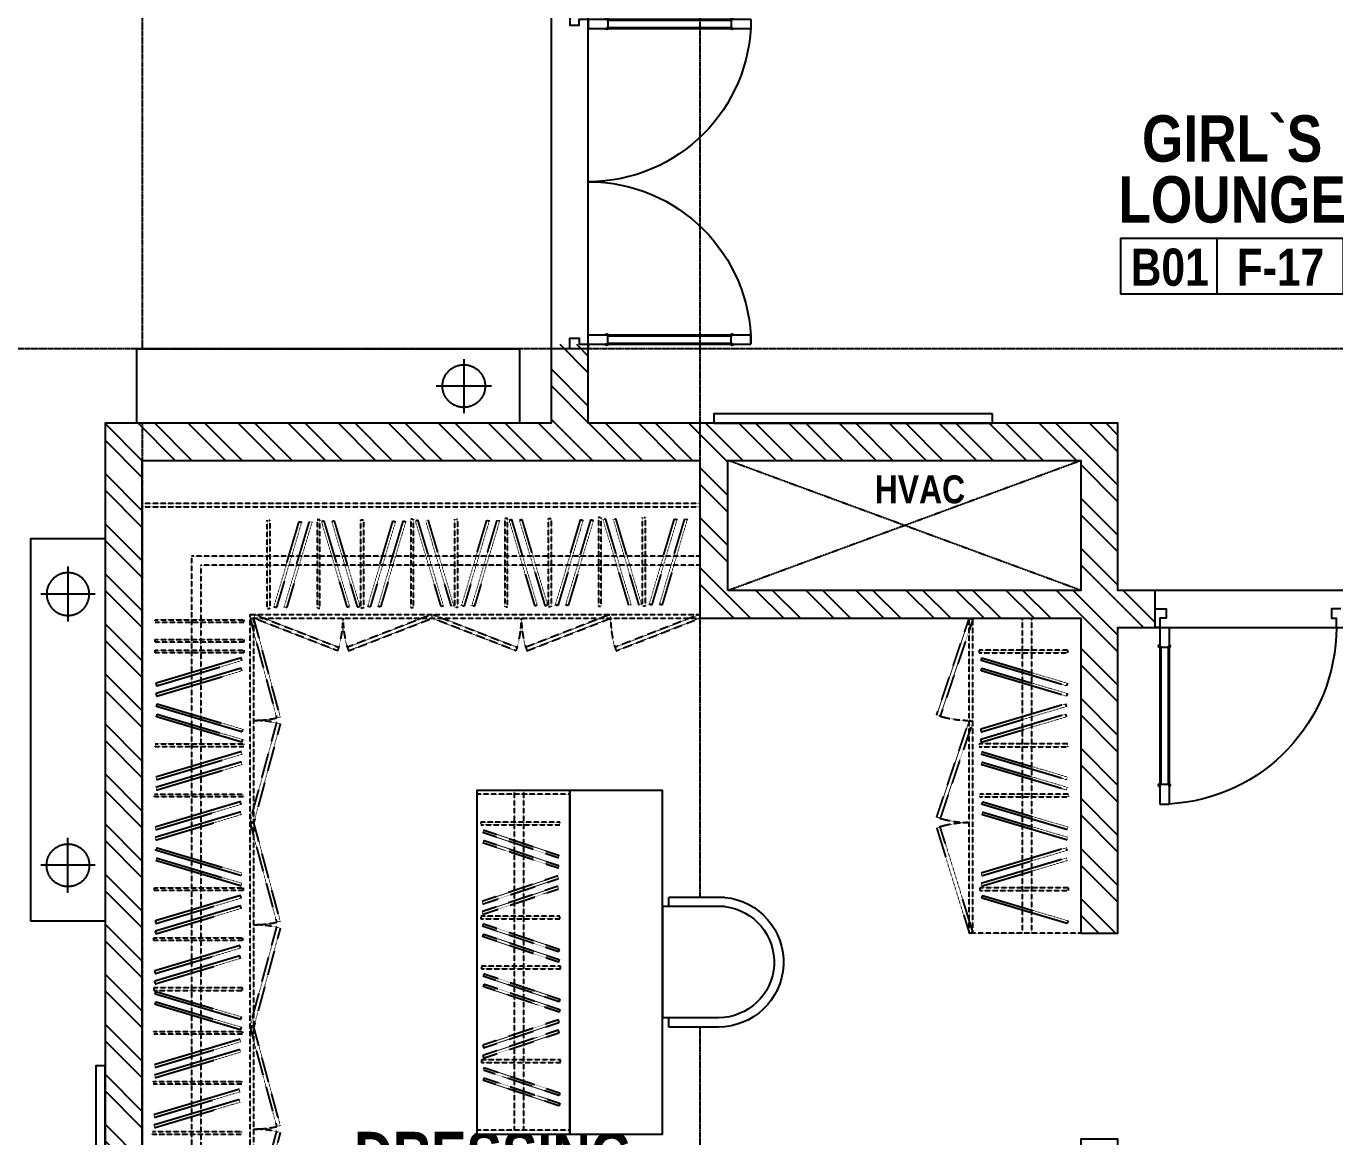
# Model space of a CAD drawing. Header units: millimetres. Extents: x -8500 to 104886, y -7800 to 56500.
# Drawn here: x 53925 to 60967, y 31558 to 37537 of the extents above; entities that cross this region are included whole.
import ezdxf
from ezdxf.enums import TextEntityAlignment as Align

# ---------------------------------------------------------------- set-up
doc = ezdxf.new("R2010")
doc.units = ezdxf.units.MM
doc.header["$LTSCALE"] = 10
doc.set_wipeout_variables(frame=1)
for name, pattern in [('1803 B01 Axis$0$CENTER2', [1.125, 0.75, -0.125, 0.125, -0.125]), ('Ground Floor Plan$0$HIDDEN', [0.375, 0.25, -0.125]), ('HIDDEN', [0.375, 0.25, -0.125])]:
    doc.linetypes.add(name, pattern=pattern)
for name, color, linetype in [('1803 B01 Axis$0$AXIS-MEP', 8, '1803 B01 Axis$0$CENTER2'), ('1803 B01 b03$0$DOOR-AR', 43, 'Continuous'), ('1803 B01 b03$0$TAG-ROOM-AR', 181, 'Continuous'), ('1803 B01 b03$0$TXT-AR', 3, 'Continuous'), ('1803 B01 b03$0$WALL-AR', 7, 'Continuous'), ('A-FURNITURE', 1, 'Continuous'), ('A-LIGHT', 2, 'Continuous'), ('CEILING', 7, 'Continuous'), ('Ground Floor Plan$0$FURNITURE', 1, 'Continuous'), ('Ground Floor Plan$0$WIPEOUT', 8, 'Continuous'), ('HIDDEN-AR', 43, 'HIDDEN'), ('ID-FUR', 1, 'Continuous'), ('ID-HATCH', 8, 'Continuous'), ('ID-SANITARY', 1, 'Continuous'), ('ID-WIPEOUT', 8, 'Continuous'), ('MyCircles', 7, 'Continuous')]:
    doc.layers.add(name, color=color, linetype=linetype)
doc.styles.add('1803 B01 b03$0$ARABIC1', font='sarb.shx')
doc.styles.add('1803 B01 b03$0$BOLD-SOFT', font='swisscb.ttf')

# ---------------------------------------------------------------- blocks, each defined once
blk = doc.blocks.new('1803 B01 Axis$0$1803 B01 AXIS')
for p, q in [((54550, 55300), (54550, -5800)), ((57550, 55300), (57550, -5800)), ((85300, 35800), (-7300, 35800))]:
    blk.add_line(p, q)
blk = doc.blocks.new('1803 B01 Axis')
at = {"layer": '1803 B01 Axis$0$AXIS-MEP'}
blk.add_blockref('1803 B01 Axis$0$1803 B01 AXIS', (0, 0), dxfattribs=at)
blk = doc.blocks.new('1803 B01 b03$0$1804 B03 b01$0$DR 1800')
for p, q in [((25, 0), (25, -875)), ((25, 0), (75, 0)), ((75, 0), (75, -875)), ((1725, 0), (1725, -875)), ((1775, 0), (1725, 0)), ((1775, 0), (1775, -875)), ((25, -100), (30, -100)), ((30, -100), (30, -773.2)), ((30, -105.3), (70, -105.3)), ((70, -100), (70, -773.2)), ((70, -100), (75, -100)), ((1730, -100), (1725, -100)), ((1730, -100), (1730, -773.2)), ((1770, -105.3), (1730, -105.3)), ((1770, -100), (1770, -773.2)), ((1775, -100), (1770, -100)), ((25, -773.2), (30, -773.2)), ((30, -767.9), (70, -767.9)), ((70, -773.2), (75, -773.2)), ((1730, -773.2), (1725, -773.2)), ((1770, -767.9), (1730, -767.9)), ((1775, -773.2), (1770, -773.2)), ((25, -875), (75, -875)), ((1775, -875), (1725, -875))]:
    blk.add_line(p, q)
for points in [[(0, 100), (58, 100), (58, 50), (25, 50), (25, 0), (0, 0)], [(1800, 100), (1742, 100), (1742, 50), (1775, 50), (1775, 0), (1800, 0)]]:
    blk.add_lwpolyline(points)
for centre, radius, start, end in [((25, 0), 875, 270, 0), ((1775, 0), 875, 180, 270), ((26.9, -99.7), 8.32, 103.07833, 256.92168), ((73.1, -99.7), 8.32, 283.07833, 76.92168), ((1726.9, -99.7), 8.32, 103.07832, 256.92167), ((1773.1, -99.7), 8.32, 283.07832, 76.92167), ((26.9, -773.5), 8.32, 103.07833, 256.92168), ((73.1, -773.5), 8.32, 283.07833, 76.92168), ((1726.9, -773.5), 8.32, 103.07832, 256.92167), ((1773.1, -773.5), 8.32, 283.07832, 76.92167)]:
    blk.add_arc(centre, radius, start, end)
blk = doc.blocks.new('1803 B01 b03$0$door 1000')
for p, q in [((25, 0), (25, 950)), ((25, 950), (75, 950)), ((75, 0), (75, 950)), ((25, 848.2), (30, 848.2)), ((30, 100), (30, 848.2)), ((70, 100), (70, 848.2)), ((70, 848.2), (75, 848.2)), ((30, 842.9), (70, 842.9)), ((25, 100), (30, 100)), ((30, 105.3), (70, 105.3)), ((70, 100), (75, 100)), ((25, 0), (75, 0))]:
    blk.add_line(p, q)
for points in [[(0, -100), (60, -100), (60, -50), (25, -50), (25, 0), (0, 0)], [(1000, -100), (950, -100), (950, -50), (975, -50), (975, 0), (1000, 0)]]:
    blk.add_lwpolyline(points)
for centre, radius, start, end in [((23.2, -0.7), 952.1, 0.04316, 86.88143), ((26.9, 848.5), 8.32, 103.07832, 256.92167), ((73.1, 848.5), 8.32, 283.07832, 76.92167), ((26.9, 99.7), 8.32, 103.07832, 256.92167), ((73.1, 99.7), 8.32, 283.07832, 76.92167)]:
    blk.add_arc(centre, radius, start, end)
blk = doc.blocks.new('1803 B01 b03$0$ROOM NO-TAG-100')
for p, q in [((-0.8, 0), (-0.8, 3)), ((6, 0), (-6, 0))]:
    blk.add_line(p, q)
blk.add_lwpolyline([(6, 0), (6, 3), (-6, 3), (-6, 0)])
at = {"color": 3, "style": '1803 B01 b03$0$ARABIC1'}
for p in [(0, 20.479), (0, 17.71), (0, 14.912)]:
    blk.add_attdef('---', text='', height=2, dxfattribs=at).set_placement(p, align=Align.CENTER)
at = {"style": '1803 B01 b03$0$BOLD-SOFT'}
for p in [(0, 10.525), (0, 7.134), (0, 3.857)]:
    blk.add_attdef('///', text='', height=2.5, dxfattribs=at).set_placement(p, align=Align.CENTER)
at = {"color": 9, "style": '1803 B01 b03$0$BOLD-SOFT'}
for tag, p in [('B00', (-3.358, 0.458)), ('X00', (2.603, 0.458))]:
    blk.add_attdef(tag, text='', height=2, dxfattribs=at).set_placement(p, align=Align.CENTER)
blk = doc.blocks.new('*U126')
blk.add_wipeout([(2145522, 546419.4), (2147022, 546419.4), (2147022, 546369.4), (2145522, 546369.4)]).dxf.layer = 'Ground Floor Plan$0$WIPEOUT'
at = {"layer": 'Ground Floor Plan$0$FURNITURE'}
blk.add_lwpolyline([(2145522, 546419.4), (2147022, 546419.4), (2147022, 546369.4), (2145522, 546369.4), (2145522, 546419.4)], dxfattribs=at)
blk = doc.blocks.new('*U131')
blk.add_wipeout([(0, 400), (0, 0), (-2060, 0), (-2060, 400)]).dxf.layer = 'ID-WIPEOUT'
blk.add_lwpolyline([(0, 0), (-2060, 0), (-2060, 400), (0, 400)], close=True)
blk = doc.blocks.new('Ground Floor Plan$0$A$C0F3C3C14')
at = {"layer": 'A-LIGHT', "linetype": 'Ground Floor Plan$0$HIDDEN', "ltscale": 500}
for p, q in [((0, 213), (0, -213)), ((-209, 0), (209, 0))]:
    blk.add_line(p, q, dxfattribs=at)
blk.add_circle((0, 0), 165, dxfattribs=at)
blk = doc.blocks.new('*U170')
blk.add_wipeout([(0, 1850), (0, 0), (-500, 0), (-500, 1850)]).dxf.layer = 'ID-WIPEOUT'
blk.add_lwpolyline([(0, 0), (-500, 0), (-500, 1850), (0, 1850)], close=True)
blk = doc.blocks.new('*U171')
blk.add_wipeout([(4481.4, -4956.2), (5017.1, -4956.2), (5017.1, -2974.1), (4481.4, -2974.1)]).dxf.layer = 'Ground Floor Plan$0$WIPEOUT'
at = {"ltscale": 0.3}
blk.add_lwpolyline([(4481.4, -4956.2), (5017.1, -4956.2), (5017.1, -2974.1), (4481.4, -2974.1)], close=True, dxfattribs=at)
blk = doc.blocks.new('rr')
at = {"ltscale": 10}
blk.add_wipeout([(1572443.1, -227933.2), (1573041.1, -227933.2), (1573041.1, -227899.9), (1573091.1, -227899.9), (1573090.8, -227598.7), (1573080.7, -227542.8), (1573053.9, -227473.1), (1573014.2, -227412.3), (1572965.5, -227363.2), (1572916.1, -227329.1), (1572855.9, -227301.9), (1572799.5, -227287.8), (1572742.8, -227283.1), (1572674.5, -227289.9), (1572619.8, -227305.5), (1572562.4, -227333.3), (1572503.2, -227378.2), (1572457.6, -227430.5), (1572423.8, -227489.6), (1572406.3, -227537.8), (1572397, -227581.1), (1572393.1, -227632.8), (1572393.1, -227899.9), (1572443.1, -227899.9)], dxfattribs=at).dxf.layer = 'ID-WIPEOUT'
for p, q in [((1573041.1, -227598.7), (1573041.1, -227933.2)), ((1573091.1, -227598.7), (1573091.1, -227899.9)), ((1572393.1, -227633.2), (1572393.1, -227899.9)), ((1572443.1, -227633.2), (1572443.1, -227933.2)), ((1572393.1, -227899.9), (1572443.1, -227899.9)), ((1573041.1, -227933.2), (1572443.1, -227933.2)), ((1573041.1, -227899.9), (1573091.1, -227899.9))]:
    blk.add_line(p, q, dxfattribs=at)
for centre, radius, start, end in [((1572742.8, -227632.8), 349.7, 5.59805, 180.05626), ((1572743.1, -227633.2), 300, 6.59477, 180)]:
    blk.add_arc(centre, radius, start, end, dxfattribs=at)

msp = doc.modelspace()

# ---------------------------------------------------------------- linework, layer by layer
at = {"layer": '1803 B01 b03$0$WALL-AR'}
msp.add_lwpolyline([(54550, 29900), (54550, 35200), (57550, 35200), (57550, 34350), (59600, 34350), (59600, 32655), (59800, 32655), (59800, 34300), (60000, 34300), (60000, 34500), (59800, 34500), (59800, 35400), (56950, 35400), (56950, 35800), (56750, 35800), (56750, 35400), (54350, 35400), (54350, 28250)], dxfattribs=at)
msp.add_lwpolyline([(57700, 34500), (57700, 35200), (59600, 35200), (59600, 34500)], close=True, dxfattribs=at)
at = {"layer": 'HIDDEN-AR'}
for p, q in [((59600, 34500), (57700, 35200)), ((57700, 34500), (59600, 35200))]:
    msp.add_line(p, q, dxfattribs=at)
at = {"layer": 'ID-FUR', "color": 8, "linetype": 'HIDDEN', "ltscale": 0.5}
for p, q in [((54550, 34970), (57550, 34970)), ((54550, 34950), (57550, 34950)), ((54815, 34685), (54815, 30175)), ((57550, 34685), (54815, 34685)), ((54865, 34635), (54865, 30225)), ((57550, 34635), (54865, 34635)), ((55130, 34370), (57550, 34370)), ((55130, 30480), (55130, 34370)), ((55150, 34350), (57550, 34350)), ((55150, 30500), (55150, 34350)), ((59000, 32655), (59000, 34350)), ((59020, 32655), (59020, 34350)), ((59285, 34350), (59285, 32655)), ((59335, 34350), (59335, 32655)), ((59600, 32655), (59000, 32655))]:
    msp.add_line(p, q, dxfattribs=at)
for points in [[(55235.7, 34877.2), (55235.7, 34399.9), (55221.1, 34399.9), (55221.1, 34877.2), (55235.7, 34877.2)], [(55407.7, 34866.3), (55271.3, 34407), (55257.2, 34410.8), (55393.7, 34870.1), (55407.7, 34866.3)], [(55463.3, 34866.3), (55326.8, 34407), (55312.8, 34410.8), (55449.2, 34870.1), (55463.3, 34866.3)], [(55490.4, 34880.7), (55490.4, 34403.5), (55504.9, 34403.5), (55504.9, 34880.7), (55490.4, 34880.7)], [(55514.6, 34869.9), (55651, 34410.6), (55665.1, 34414.4), (55528.6, 34873.6), (55514.6, 34869.9)], [(55570.1, 34869.9), (55706.6, 34410.6), (55720.6, 34414.4), (55584.2, 34873.6), (55570.1, 34869.9)], [(55740.6, 34880.7), (55740.6, 34403.5), (55726, 34403.5), (55726, 34880.7), (55740.6, 34880.7)], [(55912.7, 34869.9), (55776.2, 34410.6), (55762.2, 34414.4), (55898.6, 34873.6), (55912.7, 34869.9)], [(55968.2, 34869.9), (55831.8, 34410.6), (55817.7, 34414.4), (55954.2, 34873.6), (55968.2, 34869.9)], [(55995.3, 34884.3), (55995.3, 34407.1), (56009.8, 34407.1), (56009.8, 34884.3), (55995.3, 34884.3)], [(56019.5, 34873.5), (56156, 34414.2), (56170, 34417.9), (56033.6, 34877.2), (56019.5, 34873.5)], [(56075, 34873.5), (56211.5, 34414.2), (56225.6, 34417.9), (56089.1, 34877.2), (56075, 34873.5)], [(56245.5, 34884.3), (56245.5, 34407.1), (56231, 34407.1), (56231, 34884.3), (56245.5, 34884.3)], [(56417.6, 34873.5), (56281.1, 34414.2), (56267.1, 34417.9), (56403.6, 34877.2), (56417.6, 34873.5)], [(56473.2, 34873.5), (56336.7, 34414.2), (56322.6, 34417.9), (56459.1, 34877.2), (56473.2, 34873.5)], [(56500.2, 34887.9), (56500.2, 34410.7), (56514.8, 34410.7), (56514.8, 34887.9), (56500.2, 34887.9)], [(56524.4, 34877), (56660.9, 34417.8), (56674.9, 34421.5), (56538.5, 34880.8), (56524.4, 34877)], [(56580, 34877), (56716.4, 34417.8), (56730.5, 34421.5), (56594, 34880.8), (56580, 34877)], [(56750.5, 34887.9), (56750.5, 34410.7), (56735.9, 34410.7), (56735.9, 34887.9), (56750.5, 34887.9)], [(56922.5, 34877), (56786.1, 34417.8), (56772, 34421.5), (56908.5, 34880.8), (56922.5, 34877)], [(56978.1, 34877), (56841.6, 34417.8), (56827.6, 34421.5), (56964, 34880.8), (56978.1, 34877)], [(57005.2, 34891.5), (57005.2, 34414.2), (57019.7, 34414.2), (57019.7, 34891.5), (57005.2, 34891.5)], [(57029.4, 34880.6), (57165.8, 34421.3), (57179.9, 34425.1), (57043.4, 34884.4), (57029.4, 34880.6)], [(57084.9, 34880.6), (57221.4, 34421.3), (57235.4, 34425.1), (57099, 34884.4), (57084.9, 34880.6)], [(57255.4, 34891.5), (57255.4, 34414.2), (57240.8, 34414.2), (57240.8, 34891.5), (57255.4, 34891.5)], [(57427.5, 34880.6), (57291, 34421.3), (57277, 34425.1), (57413.4, 34884.4), (57427.5, 34880.6)], [(57483, 34880.6), (57346.6, 34421.3), (57332.5, 34425.1), (57469, 34884.4), (57483, 34880.6)], [(55096.5, 34326.4), (54619.3, 34326.4), (54619.3, 34341), (55096.5, 34341), (55096.5, 34326.4)], [(55096.5, 34220.9), (54619.3, 34220.9), (54619.3, 34235.4), (55096.5, 34235.4), (55096.5, 34220.9)], [(55096.5, 34163.6), (54619.3, 34163.6), (54619.3, 34178.1), (55096.5, 34178.1), (55096.5, 34163.6)], [(59053.5, 34163.6), (59530.7, 34163.6), (59530.7, 34178.1), (59053.5, 34178.1), (59053.5, 34163.6)], [(55082.1, 34136.5), (54622.8, 34000), (54626.5, 33986), (55085.8, 34122.4), (55082.1, 34136.5)], [(59067.9, 34136.5), (59527.2, 34000), (59523.5, 33986), (59064.2, 34122.4), (59067.9, 34136.5)], [(55082.1, 34080.9), (54622.8, 33944.5), (54626.5, 33930.4), (55085.8, 34066.9), (55082.1, 34080.9)], [(59067.9, 34081), (59527.2, 33944.5), (59523.5, 33930.4), (59064.2, 34066.9), (59067.9, 34081)], [(55085.6, 33738.4), (54626.4, 33874.8), (54630.1, 33888.9), (55089.4, 33752.4), (55085.6, 33738.4)], [(59064.4, 33738.4), (59523.6, 33874.8), (59519.9, 33888.9), (59060.6, 33752.4), (59064.4, 33738.4)], [(55085.6, 33682.8), (54626.4, 33819.3), (54630.1, 33833.3), (55089.4, 33696.9), (55085.6, 33682.8)], [(59064.4, 33682.8), (59523.6, 33819.3), (59519.9, 33833.4), (59060.6, 33696.9), (59064.4, 33682.8)], [(55096.5, 33658.6), (54619.3, 33658.6), (54619.3, 33673.2), (55096.5, 33673.2), (55096.5, 33658.6)], [(59053.5, 33658.6), (59530.7, 33658.6), (59530.7, 33673.2), (59053.5, 33673.2), (59053.5, 33658.6)], [(55082.1, 33631.6), (54622.8, 33495.1), (54626.5, 33481), (55085.8, 33617.5), (55082.1, 33631.6)], [(59067.9, 33631.6), (59527.2, 33495.1), (59523.5, 33481), (59064.2, 33617.5), (59067.9, 33631.6)], [(55082.1, 33576), (54622.8, 33439.6), (54626.5, 33425.5), (55085.8, 33562), (55082.1, 33576)], [(59067.9, 33576), (59527.2, 33439.6), (59523.5, 33425.5), (59064.2, 33562), (59067.9, 33576)], [(55092.9, 33389.4), (54615.7, 33389.4), (54615.7, 33403.9), (55092.9, 33403.9), (55092.9, 33389.4)], [(59057.1, 33389.4), (59534.3, 33389.4), (59534.3, 33403.9), (59057.1, 33403.9), (59057.1, 33389.4)], [(55078.5, 33362.3), (54619.2, 33225.8), (54623, 33211.8), (55082.2, 33348.2), (55078.5, 33362.3)], [(59071.5, 33362.3), (59530.8, 33225.8), (59527, 33211.8), (59067.8, 33348.2), (59071.5, 33362.3)], [(55078.5, 33306.8), (54619.2, 33170.3), (54623, 33156.2), (55082.2, 33292.7), (55078.5, 33306.8)], [(59071.5, 33306.8), (59530.8, 33170.3), (59527, 33156.2), (59067.8, 33292.7), (59071.5, 33306.8)], [(55082.1, 32964.2), (54622.8, 33100.6), (54626.5, 33114.7), (55085.8, 32978.2), (55082.1, 32964.2)], [(59067.9, 32964.2), (59527.2, 33100.6), (59523.5, 33114.7), (59064.2, 32978.2), (59067.9, 32964.2)], [(55082.1, 32908.6), (54622.8, 33045.1), (54626.5, 33059.2), (55085.8, 32922.7), (55082.1, 32908.6)], [(59067.9, 32908.6), (59527.2, 33045.1), (59523.5, 33059.2), (59064.2, 32922.7), (59067.9, 32908.6)], [(55092.9, 32884.4), (54615.7, 32884.4), (54615.7, 32899), (55092.9, 32899), (55092.9, 32884.4)], [(59057.1, 32884.4), (59534.3, 32884.4), (59534.3, 32899), (59057.1, 32899), (59057.1, 32884.4)], [(55078.5, 32857.4), (54619.2, 32720.9), (54623, 32706.8), (55082.2, 32843.3), (55078.5, 32857.4)], [(59071.5, 32857.4), (59530.8, 32720.9), (59527, 32706.9), (59067.8, 32843.3), (59071.5, 32857.4)], [(55078.5, 32801.8), (54619.2, 32665.4), (54623, 32651.3), (55082.2, 32787.8), (55078.5, 32801.8)], [(55089.3, 32615.2), (54612.1, 32615.2), (54612.1, 32629.7), (55089.3, 32629.7), (55089.3, 32615.2)], [(55074.9, 32588.1), (54615.6, 32451.6), (54619.4, 32437.6), (55078.7, 32574), (55074.9, 32588.1)], [(55074.9, 32532.6), (54615.6, 32396.1), (54619.4, 32382), (55078.7, 32518.5), (55074.9, 32532.6)], [(55089.4, 32360.5), (54612.1, 32360.5), (54612.1, 32345.9), (55089.4, 32345.9), (55089.4, 32360.5)], [(55078.5, 32190), (54619.2, 32326.4), (54623, 32340.5), (55082.3, 32204), (55078.5, 32190)], [(55078.5, 32134.4), (54619.2, 32270.9), (54623, 32285), (55082.3, 32148.5), (55078.5, 32134.4)], [(55089.4, 32110.2), (54612.1, 32110.2), (54612.1, 32124.8), (55089.4, 32124.8), (55089.4, 32110.2)], [(55074.9, 32083.2), (54615.6, 31946.7), (54619.4, 31932.6), (55078.7, 32069.1), (55074.9, 32083.2)], [(55074.9, 32027.6), (54615.6, 31891.2), (54619.4, 31877.1), (55078.7, 32013.6), (55074.9, 32027.6)], [(55085.8, 31841), (54608.5, 31841), (54608.5, 31855.5), (55085.8, 31855.5), (55085.8, 31841)], [(55071.3, 31813.9), (54612.1, 31677.4), (54615.8, 31663.4), (55075.1, 31799.8), (55071.3, 31813.9)], [(55071.3, 31758.4), (54612.1, 31621.9), (54615.8, 31607.8), (55075.1, 31744.3), (55071.3, 31758.4)], [(55082.2, 31571.7), (54605, 31571.7), (54605, 31586.3), (55082.2, 31586.3), (55082.2, 31571.7)]]:
    msp.add_lwpolyline(points, dxfattribs=at)
for points in [[(55155.2, 34369.3), (55607, 34193.5), (55600, 34174.9), (55150, 34350)], [(56104.8, 34369.3), (55653, 34193.5), (55660, 34174.9), (56110, 34350)], [(56115.2, 34369.3), (56567, 34193.5), (56560, 34174.9), (56110, 34350)], [(57064.8, 34369.3), (56613, 34193.5), (56620, 34174.9), (57070, 34350)], [(57544.8, 34369.3), (57093, 34193.5), (57100, 34174.9), (57550, 34350)], [(55130.7, 34344.8), (55273, 33813.6), (55292.3, 33818.7), (55150, 34350)], [(59019.3, 34344.8), (58843.5, 33823), (58824.9, 33830), (59000, 34350)], [(55130.7, 33255.2), (55273, 33786.4), (55292.3, 33781.3), (55150, 33250)], [(59019.3, 33794.8), (58843.5, 33273), (58824.9, 33280), (59000, 33800)], [(55130.7, 33244.8), (55273, 32713.6), (55292.3, 32718.7), (55150, 33250)], [(59019.3, 32660.2), (58843.5, 33227), (58824.9, 33220), (59000, 32655)], [(55130.7, 32155.2), (55273, 32686.4), (55292.3, 32681.3), (55150, 32150)], [(55130.7, 32144.8), (55273, 31613.6), (55292.3, 31618.7), (55150, 32150)], [(55130.7, 31055.2), (55273, 31586.4), (55292.3, 31581.3), (55150, 31050)]]:
    msp.add_lwpolyline(points, close=True, dxfattribs=at)
for centre, radius, start, end in [((55058.8, 34353.9), 571.3, 343.68754, 359.60444), ((56201.2, 34353.9), 571.3, 180.39556, 196.31246), ((56018.8, 34353.9), 571.3, 343.68754, 359.60444), ((57161.2, 34353.9), 571.3, 180.39556, 196.31246), ((57641.2, 34353.9), 571.3, 180.39556, 196.31246), ((55150, 34364.7), 564.7, 270, 282.58303), ((59003.9, 34371.2), 571.3, 253.6873, 269.6042), ((55150, 33235.3), 564.7, 77.41697, 90), ((59003.9, 33821.2), 571.3, 253.6873, 269.6042), ((59003.9, 32678.8), 571.3, 90.3958, 106.3127), ((55150, 33264.7), 564.7, 270, 282.58303), ((55150, 32135.3), 564.7, 77.41697, 90), ((55150, 32164.7), 564.7, 270, 282.58303), ((55150, 31035.3), 564.7, 77.41697, 90)]:
    msp.add_arc(centre, radius, start, end, dxfattribs=at)

# ---------------------------------------------------------------- block references
at = {"layer": '1803 B01 b03$0$DOOR-AR', "xscale": -1}
for name, p, rotation in [('1803 B01 b03$0$1804 B03 b01$0$DR 1800', (56950, 37600), 90), ('1803 B01 b03$0$door 1000', (60000, 34300), 180)]:
    msp.add_blockref(name, p, dxfattribs=dict(at, rotation=rotation))
at = {"layer": '1803 B01 b03$0$TAG-ROOM-AR'}
ref = msp.add_blockref('1803 B01 b03$0$ROOM NO-TAG-100', (60414.4, 36094.1), dxfattribs=dict(at, xscale=100, yscale=100, zscale=100))
ref.add_attrib('X00', 'F-17', dxfattribs={"layer": '0', "color": 9, "height": 200, "style": '1803 B01 b03$0$BOLD-SOFT'}).set_placement((60674.6, 36139.9), align=Align.CENTER)
ref.add_attrib('B00', 'B01', dxfattribs={"layer": '0', "color": 9, "height": 200, "style": '1803 B01 b03$0$BOLD-SOFT'}).set_placement((60078.6, 36139.9), align=Align.CENTER)
ref.add_attrib('///', 'LOUNGE', dxfattribs={"layer": '0', "height": 250, "style": '1803 B01 b03$0$BOLD-SOFT'}).set_placement((60414.4, 36479.8), align=Align.CENTER)
ref.add_attrib('///', 'GIRL`S', dxfattribs={"layer": '0', "height": 250, "style": '1803 B01 b03$0$BOLD-SOFT'}).set_placement((60414.4, 36807.5), align=Align.CENTER)
ref = msp.add_blockref('1803 B01 b03$0$ROOM NO-TAG-100', (56438.2, 30622), dxfattribs=dict(at, xscale=100, yscale=100, zscale=100))
ref.add_attrib('X00', 'F-15', dxfattribs={"layer": '0', "color": 9, "height": 200, "style": '1803 B01 b03$0$BOLD-SOFT'}).set_placement((56698.5, 30667.8), align=Align.CENTER)
ref.add_attrib('B00', 'B01', dxfattribs={"layer": '0', "color": 9, "height": 200, "style": '1803 B01 b03$0$BOLD-SOFT'}).set_placement((56102.5, 30667.8), align=Align.CENTER)
ref.add_attrib('///', 'ROOM', dxfattribs={"layer": '0', "height": 250, "style": '1803 B01 b03$0$BOLD-SOFT'}).set_placement((56438.2, 31007.7), align=Align.CENTER)
ref.add_attrib('///', 'DRESSING', dxfattribs={"layer": '0', "height": 250, "style": '1803 B01 b03$0$BOLD-SOFT'}).set_placement((56438.2, 31335.4), align=Align.CENTER)
at = {"layer": 'ID-FUR', "color": 8, "linetype": 'HIDDEN', "ltscale": 0.5}
msp.add_blockref('1803 B01 Axis', (0, 0), dxfattribs=at)

# ---------------------------------------------------------------- texts
at = {"layer": '1803 B01 b03$0$TXT-AR', "style": '1803 B01 b03$0$BOLD-SOFT'}
msp.add_text('HVAC', height=150, dxfattribs=at).set_placement((58491.2, 34968.9))

# ---------------------------------------------------------------- next in the draw order: block references
at = {"layer": 'A-FURNITURE', "xscale": -1}
msp.add_blockref('*U126', (2204647, -510969.4), dxfattribs=at)
at = {"layer": 'A-FURNITURE', "xscale": -1, "rotation": 270}
msp.add_blockref('*U126', (-492069.4, -2115082.1), dxfattribs=at)
at = {"layer": 'ID-FUR', "color": 8, "linetype": 'HIDDEN', "ltscale": 0.5, "xscale": -1}
msp.add_blockref('*U170', (56350, 31573.6), dxfattribs=at)
at = {"layer": 'ID-SANITARY'}
msp.add_blockref('*U131', (56580, 35400), dxfattribs=at)
at = {"layer": 'ID-SANITARY', "rotation": 270}
msp.add_blockref('*U131', (53950, 32720), dxfattribs=at)

# ---------------------------------------------------------------- next in the draw order: linework, layer by layer
at = {"layer": 'CEILING'}
msp.add_lwpolyline([(56950, 38050), (59800, 38050), (59800, 39100), (66150, 39100), (66150, 34500), (59800, 34500), (59800, 35400), (56950, 35400)], close=True, dxfattribs=at)
at = {"layer": 'ID-FUR', "color": 8, "linetype": 'HIDDEN', "ltscale": 0.5}
for p, q in [((56550.7, 33423.6), (56550.7, 31593.6)), ((56550.7, 33423.6), (56550.7, 31593.6)), ((56600.7, 33423.6), (56600.7, 31593.6)), ((56600.7, 33423.6), (56600.7, 31593.6))]:
    msp.add_line(p, q, dxfattribs=at)
for points in [[(56850, 33403.6), (56350, 33403.6)], [(56371.9, 33237.2), (56796.5, 33237.2), (56796.5, 33251.7), (56371.9, 33251.7), (56371.9, 33237.2)], [(56371.9, 33237.2), (56796.5, 33237.2), (56796.5, 33251.7), (56371.9, 33251.7), (56371.9, 33237.2)], [(56386.3, 33210.1), (56792.9, 33073.6), (56789.2, 33059.6), (56382.6, 33196), (56386.3, 33210.1)], [(56386.3, 33210.1), (56792.9, 33073.6), (56789.2, 33059.6), (56382.6, 33196), (56386.3, 33210.1)], [(56386.3, 33154.6), (56792.9, 33018.1), (56789.2, 33004), (56382.6, 33140.5), (56386.3, 33154.6)], [(56386.3, 33154.6), (56792.9, 33018.1), (56789.2, 33004), (56382.6, 33140.5), (56386.3, 33154.6)], [(56382.8, 32812), (56789.4, 32948.4), (56785.6, 32962.5), (56379, 32826), (56382.8, 32812)], [(56382.8, 32812), (56789.4, 32948.4), (56785.6, 32962.5), (56379, 32826), (56382.8, 32812)], [(56382.8, 32756.4), (56789.4, 32892.9), (56785.6, 32907), (56379, 32770.5), (56382.8, 32756.4)], [(56382.8, 32756.4), (56789.4, 32892.9), (56785.6, 32907), (56379, 32770.5), (56382.8, 32756.4)], [(56371.9, 32732.3), (56796.5, 32732.3), (56796.5, 32746.8), (56371.9, 32746.8), (56371.9, 32732.3)], [(56371.9, 32732.3), (56796.5, 32732.3), (56796.5, 32746.8), (56371.9, 32746.8), (56371.9, 32732.3)], [(56386.3, 32705.2), (56792.9, 32568.7), (56789.2, 32554.7), (56382.6, 32691.1), (56386.3, 32705.2)], [(56386.3, 32705.2), (56792.9, 32568.7), (56789.2, 32554.7), (56382.6, 32691.1), (56386.3, 32705.2)], [(56386.3, 32649.6), (56792.9, 32513.2), (56789.2, 32499.1), (56382.6, 32635.6), (56386.3, 32649.6)], [(56386.3, 32649.6), (56792.9, 32513.2), (56789.2, 32499.1), (56382.6, 32635.6), (56386.3, 32649.6)], [(56375.5, 32463), (56800, 32463), (56800, 32477.5), (56375.5, 32477.5), (56375.5, 32463)], [(56375.5, 32463), (56800, 32463), (56800, 32477.5), (56375.5, 32477.5), (56375.5, 32463)], [(56389.9, 32435.9), (56796.5, 32299.5), (56792.7, 32285.4), (56386.1, 32421.9), (56389.9, 32435.9)], [(56389.9, 32435.9), (56796.5, 32299.5), (56792.7, 32285.4), (56386.1, 32421.9), (56389.9, 32435.9)], [(56389.9, 32380.4), (56796.5, 32243.9), (56792.7, 32229.9), (56386.1, 32366.3), (56389.9, 32380.4)], [(56389.9, 32380.4), (56796.5, 32243.9), (56792.7, 32229.9), (56386.1, 32366.3), (56389.9, 32380.4)], [(56386.3, 32037.8), (56792.9, 32174.3), (56789.2, 32188.3), (56382.6, 32051.9), (56386.3, 32037.8)], [(56386.3, 32037.8), (56792.9, 32174.3), (56789.2, 32188.3), (56382.6, 32051.9), (56386.3, 32037.8)], [(56386.3, 31982.3), (56792.9, 32118.7), (56789.2, 32132.8), (56382.6, 31996.3), (56386.3, 31982.3)], [(56386.3, 31982.3), (56792.9, 32118.7), (56789.2, 32132.8), (56382.6, 31996.3), (56386.3, 31982.3)], [(56375.5, 31958.1), (56800, 31958.1), (56800, 31972.6), (56375.5, 31972.6), (56375.5, 31958.1)], [(56375.5, 31958.1), (56800, 31958.1), (56800, 31972.6), (56375.5, 31972.6), (56375.5, 31958.1)], [(56389.9, 31931), (56796.5, 31794.5), (56792.7, 31780.5), (56386.1, 31916.9), (56389.9, 31931)], [(56389.9, 31931), (56796.5, 31794.5), (56792.7, 31780.5), (56386.1, 31916.9), (56389.9, 31931)], [(56389.9, 31875.4), (56796.5, 31739), (56792.7, 31724.9), (56386.1, 31861.4), (56389.9, 31875.4)], [(56389.9, 31875.4), (56796.5, 31739), (56792.7, 31724.9), (56386.1, 31861.4), (56389.9, 31875.4)], [(56850, 31593.6), (56350, 31593.6)]]:
    msp.add_lwpolyline(points, dxfattribs=at)
at = {"layer": 'MyCircles'}
for centre in [(56280, 35600), (54150, 34480), (54150, 33020)]:
    msp.add_circle(centre, 1, dxfattribs=at)

# ---------------------------------------------------------------- next in the draw order: block references
at = {"layer": 'A-LIGHT', "xscale": 0.6959937236024416, "yscale": 0.6959937236024416, "zscale": 0.6959937236024416}
for p, rotation in [((56280, 35600), 269.9999999999999), ((54150, 33020), 180)]:
    msp.add_blockref('Ground Floor Plan$0$A$C0F3C3C14', p, dxfattribs=dict(at, rotation=rotation))
at = {"layer": 'A-LIGHT', "xscale": -0.6959937236024416, "yscale": 0.6959937236024416, "zscale": 0.6959937236024416}
msp.add_blockref('Ground Floor Plan$0$A$C0F3C3C14', (54150, 34480), dxfattribs=at)

# ---------------------------------------------------------------- next in the draw order: block references
at = {"layer": 'A-FURNITURE', "xscale": 0.9333333333333332, "yscale": 0.9333333333333332, "zscale": 0.9333333333333332}
msp.add_blockref('*U171', (52667.3, 36199.4), dxfattribs=at)

# ---------------------------------------------------------------- next in the draw order: linework, layer by layer
at = {"layer": 'ID-FUR', "color": 8, "linetype": 'HIDDEN', "ltscale": 0.5}
for points in [[(56850, 33403.6), (56350, 33403.6)], [(56850, 31593.6), (56350, 31593.6)]]:
    msp.add_lwpolyline(points, dxfattribs=at)

# ---------------------------------------------------------------- next in the draw order: block references
at = {"layer": 'ID-FUR', "xscale": -1, "rotation": 270}
msp.add_blockref('rr', (285283.1, -1540243.5), dxfattribs=at)

# ---------------------------------------------------------------- next in the draw order: hatches: boundary and pattern name
at = {"layer": 'ID-HATCH'}
h = msp.add_hatch(dxfattribs=at)
h.set_pattern_fill('ANSI32', color=256, scale=20, angle=-90)
h.set_pattern_definition([(315, (11000, 350), (134.70384, 134.70384), []), (315, (11000, 260.2), (134.70384, 134.70384), [])])
h.paths.add_polyline_path([(59800, 34300), (60000, 34300), (60000, 34500), (59800, 34500), (59800, 35400), (56950, 35400), (56950, 35825), (56750, 35825), (56750, 35400), (54350, 35400), (54350, 29200), (54550, 29200), (54550, 29750), (56750, 29750), (57050, 29750), (57050, 29750), (57300, 29750), (57300, 26600), (57050, 26600), (57050, 26300), (61400, 26300), (61400, 26600), (62239.3, 26600), (62139.3, 26600), (60039.7, 26600), (59939.7, 26600), (57450, 26600), (57450, 29700), (57450, 29700), (57450, 30350), (57550, 30350), (57550, 30500), (57300, 30500), (57300, 29900), (54550, 29900), (54550, 35200), (59600, 35200), (59600, 34500), (57700, 34500), (57700, 35200), (57550, 35200), (57550, 34350), (59600, 34350), (59600, 32655), (59800, 32655)])

# ---------------------------------------------------------------- next in the draw order: linework, layer by layer
at = {"layer": 'CEILING'}
msp.add_lwpolyline([(51350, 26300), (51350, 26600), (51050, 26600), (51050, 28900), (51350, 28900), (51350, 29200), (51150, 29200), (51150, 30800), (48400, 30800), (48400, 32250), (48350, 32250), (48350, 38050), (56750, 38050), (56750, 35400), (54350, 35400), (54350, 26300), (63150, 26300), (63150, 18000)], dxfattribs=at)
msp.add_lwpolyline([(54550, 35200), (57550, 35200), (57550, 34350), (59600, 34350), (59600, 32655), (59800, 32655), (59800, 34300), (66050, 34300), (66050, 29900), (59800, 29900), (59800, 31545), (59600, 31545), (59600, 29900), (58900, 29900), (58900, 30500), (57300, 30500), (57300, 29900), (54550, 29900)], close=True, dxfattribs=at)

doc.saveas('drawing.dxf')
